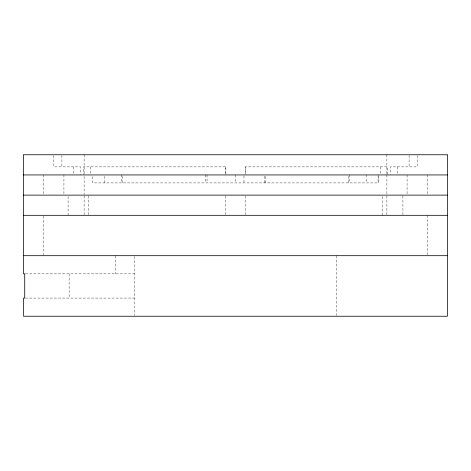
<?xml version="1.0" encoding="UTF-8"?>
<svg xmlns="http://www.w3.org/2000/svg" width="471" height="471" viewBox="0 0 471 471"><rect width="100%" height="100%" fill="white"/><g stroke="black" fill="none" stroke-linecap="round" stroke-linejoin="round"><path stroke-width="0.35" stroke-dasharray="2.35 1.77" d="M53.835 155.471L53.829 166.869L80.576 166.869L80.576 174.441M68.083 215.312L68.089 195.848M382.752 215.312L382.752 195.848M25.44 273.851L134.571 273.851M25.44 298.078L134.571 298.078M417.165 155.471L417.171 166.869L390.424 166.869L390.424 174.441M402.911 195.848L402.917 215.312M88.248 195.848L88.248 215.312M427.262 174.941L427.262 194.405M427.262 215.312L427.262 254.952M409.099 155.471L409.099 166.869M407.079 174.941L407.079 194.405M397.63 166.869L397.63 174.441M387.551 174.441L387.551 166.869L245.132 166.869L245.132 174.441M386.891 154.759L386.891 174.223M386.891 174.941L386.891 194.405M386.891 195.848L386.891 215.312M380.792 166.869L380.792 174.441M378.643 176.301L378.643 182.913L92.616 182.913L92.663 174.835M378.072 174.835L378.072 182.913M366.155 174.835L366.155 182.913M349.382 174.835L349.382 182.913M348.693 176.301L348.693 182.913M336.429 255.688L336.429 315.511M265.774 176.301L265.774 182.913M264.749 176.301L264.749 182.913M245.579 166.869L245.579 174.441M245.591 195.848L245.591 215.312M243.972 175.848L243.972 182.913M235.5 174.835L235.5 182.913M225.868 174.441L225.868 166.869L83.449 166.869L83.449 174.441M225.421 166.869L225.421 174.441M225.409 195.848L225.409 215.312M207.034 174.835L207.034 182.913M205.226 174.835L205.226 182.913M134.571 256.412L134.571 315.511M122.831 176.301L122.831 182.913M121.618 174.835L121.618 182.913M115.625 255.688L115.625 273.851M104.845 176.301L104.845 182.913M90.208 166.869L90.208 174.441M84.109 154.759L84.109 174.223M84.109 176.384L84.109 194.405M84.109 195.848L84.109 215.312M73.37 166.869L73.37 174.441M69.125 273.851L69.125 298.078M63.921 174.941L63.921 194.405M61.901 155.471L61.901 166.869M43.738 174.941L43.738 194.405M43.738 216.048L43.738 254.952"/><path stroke-width="0.71" d="M23.55 154.759L23.55 273.851L24.716 273.851L24.716 298.078L23.55 298.078L23.585 316.241L447.415 316.241L447.45 154.759M23.797 154.759L447.203 154.759M23.55 174.941L447.45 174.941M23.55 195.129L447.45 195.129M23.55 215.312L447.45 215.312M23.585 255.688L447.415 255.688"/></g></svg>
